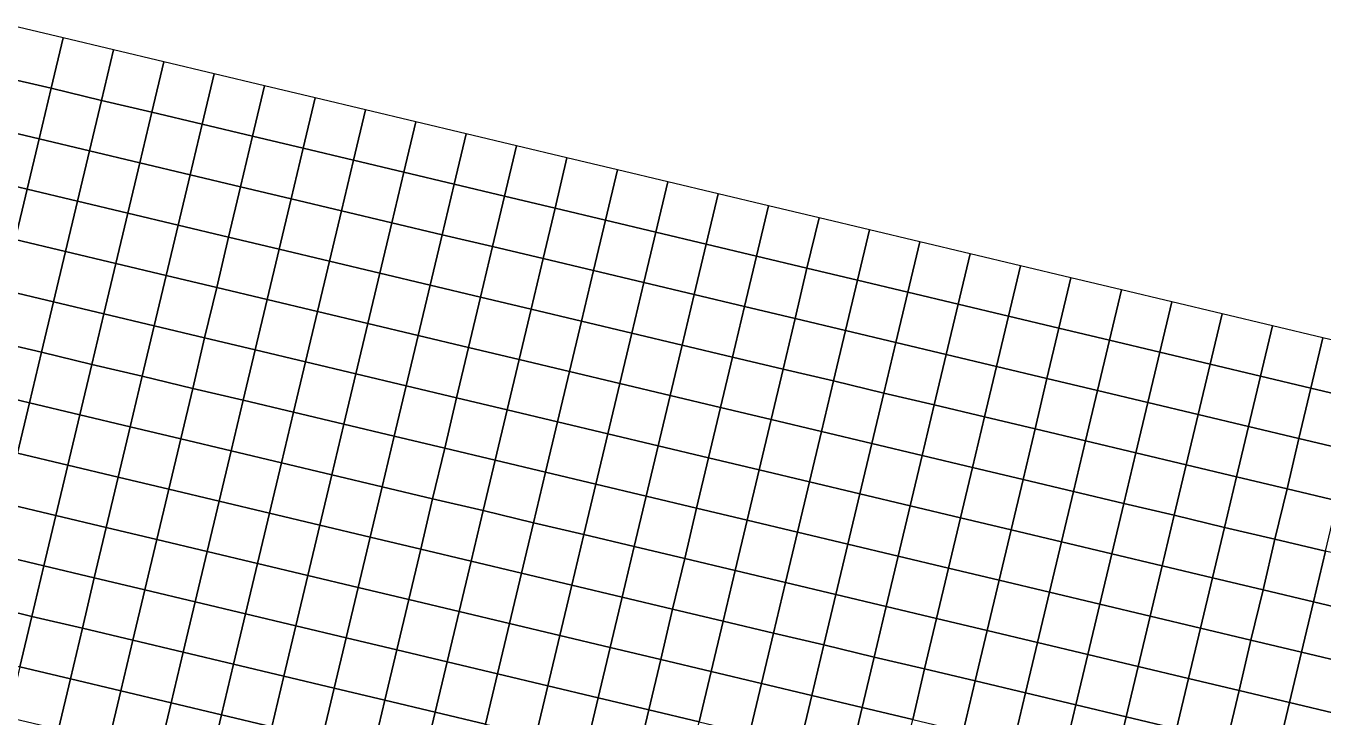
# Model space of a CAD drawing. Header units: metres. Extents: x 0.76 to 9.08, y -3.29 to 2.36.
# Drawn here: x 4.924 to 7.428, y 0.265 to 1.599 of the extents above; entities that cross this region are included whole.
import ezdxf

# ---------------------------------------------------------------- set-up
doc = ezdxf.new("R2010")
doc.units = ezdxf.units.M

msp = doc.modelspace()

# ---------------------------------------------------------------- linework, layer by layer
at = {"layer": 'C1_v2'}
for points in [[(4.8983, 1.5991, -0.5763), (4.8752, 1.5018, -0.58), (4.9725, 1.4787, -0.5863), (4.9956, 1.5759, -0.5825)], [(4.9956, 1.5759, -0.5825), (4.9725, 1.4787, -0.5863), (5.0697, 1.4555, -0.5938), (5.0929, 1.5528, -0.5904)], [(5.0929, 1.5528, -0.5904), (5.0697, 1.4555, -0.5938), (5.167, 1.4324, -0.5991), (5.1902, 1.5296, -0.5959)], [(5.1902, 1.5296, -0.5959), (5.167, 1.4324, -0.5991), (5.2643, 1.4092, -0.6053), (5.2875, 1.5065, -0.6023)], [(5.2875, 1.5065, -0.6023), (5.2643, 1.4092, -0.6053), (5.3616, 1.3861, -0.6125), (5.3847, 1.4834, -0.6095)], [(4.8752, 1.5018, -0.58), (4.852, 1.4045, -0.5976), (4.9493, 1.3814, -0.5974), (4.9725, 1.4787, -0.5863)], [(4.9725, 1.4787, -0.5863), (4.9493, 1.3814, -0.5974), (5.0466, 1.3582, -0.5985), (5.0697, 1.4555, -0.5938)], [(5.3847, 1.4834, -0.6095), (5.3616, 1.3861, -0.6125), (5.4589, 1.3629, -0.6202), (5.482, 1.4602, -0.6176)], [(5.0697, 1.4555, -0.5938), (5.0466, 1.3582, -0.5985), (5.1439, 1.3351, -0.604), (5.167, 1.4324, -0.5991)], [(5.482, 1.4602, -0.6176), (5.4589, 1.3629, -0.6202), (5.5562, 1.3398, -0.6306), (5.5793, 1.4371, -0.628)], [(5.167, 1.4324, -0.5991), (5.1439, 1.3351, -0.604), (5.2412, 1.3119, -0.6099), (5.2643, 1.4092, -0.6053)], [(5.5793, 1.4371, -0.628), (5.5562, 1.3398, -0.6306), (5.6534, 1.3166, -0.6689), (5.6766, 1.4139, -0.6651)], [(4.852, 1.4045, -0.5976), (4.8289, 1.3072, -0.6322), (4.9262, 1.2841, -0.6265), (4.9493, 1.3814, -0.5974)], [(5.2643, 1.4092, -0.6053), (5.2412, 1.3119, -0.6099), (5.3384, 1.2888, -0.617), (5.3616, 1.3861, -0.6125)], [(5.6766, 1.4139, -0.6651), (5.6534, 1.3166, -0.6689), (5.7507, 1.2935, -0.701), (5.7739, 1.3908, -0.702)], [(4.9493, 1.3814, -0.5974), (4.9262, 1.2841, -0.6265), (5.0234, 1.2609, -0.622), (5.0466, 1.3582, -0.5985)], [(5.3616, 1.3861, -0.6125), (5.3384, 1.2888, -0.617), (5.4357, 1.2656, -0.6259), (5.4589, 1.3629, -0.6202)], [(5.7739, 1.3908, -0.702), (5.7507, 1.2935, -0.701), (5.848, 1.2703, -0.7159), (5.8712, 1.3676, -0.7144)], [(5.0466, 1.3582, -0.5985), (5.0234, 1.2609, -0.622), (5.1207, 1.2378, -0.6217), (5.1439, 1.3351, -0.604)], [(5.4589, 1.3629, -0.6202), (5.4357, 1.2656, -0.6259), (5.533, 1.2425, -0.6378), (5.5562, 1.3398, -0.6306)], [(5.8712, 1.3676, -0.7144), (5.848, 1.2703, -0.7159), (5.9453, 1.2472, -0.7192), (5.9684, 1.3445, -0.7228)], [(5.1439, 1.3351, -0.604), (5.1207, 1.2378, -0.6217), (5.218, 1.2146, -0.6223), (5.2412, 1.3119, -0.6099)], [(5.5562, 1.3398, -0.6306), (5.533, 1.2425, -0.6378), (5.6303, 1.2193, -0.6809), (5.6534, 1.3166, -0.6689)], [(5.9684, 1.3445, -0.7228), (5.9453, 1.2472, -0.7192), (6.0426, 1.2241, -0.7244), (6.0657, 1.3213, -0.7259)], [(4.8289, 1.3072, -0.6322), (4.8057, 1.2099, -0.6614), (4.903, 1.1868, -0.6536), (4.9262, 1.2841, -0.6265)], [(5.2412, 1.3119, -0.6099), (5.218, 1.2146, -0.6223), (5.3153, 1.1915, -0.6218), (5.3384, 1.2888, -0.617)], [(5.6534, 1.3166, -0.6689), (5.6303, 1.2193, -0.6809), (5.7276, 1.1962, -0.7034), (5.7507, 1.2935, -0.701)], [(6.0657, 1.3213, -0.7259), (6.0426, 1.2241, -0.7244), (6.1399, 1.2009, -0.7296), (6.163, 1.2982, -0.7311)], [(4.9262, 1.2841, -0.6265), (4.903, 1.1868, -0.6536), (5.0003, 1.1637, -0.6488), (5.0234, 1.2609, -0.622)], [(5.3384, 1.2888, -0.617), (5.3153, 1.1915, -0.6218), (5.4126, 1.1684, -0.6322), (5.4357, 1.2656, -0.6259)], [(5.7507, 1.2935, -0.701), (5.7276, 1.1962, -0.7034), (5.8249, 1.1731, -0.7137), (5.848, 1.2703, -0.7159)], [(6.163, 1.2982, -0.7311), (6.1399, 1.2009, -0.7296), (6.2372, 1.1778, -0.7341), (6.2603, 1.275, -0.7362)], [(5.0234, 1.2609, -0.622), (5.0003, 1.1637, -0.6488), (5.0976, 1.1405, -0.6459), (5.1207, 1.2378, -0.6217)], [(5.4357, 1.2656, -0.6259), (5.4126, 1.1684, -0.6322), (5.5099, 1.1452, -0.6525), (5.533, 1.2425, -0.6378)], [(5.848, 1.2703, -0.7159), (5.8249, 1.1731, -0.7137), (5.9222, 1.1499, -0.7213), (5.9453, 1.2472, -0.7192)], [(6.2603, 1.275, -0.7362), (6.2372, 1.1778, -0.7341), (6.3344, 1.1546, -0.7445), (6.3576, 1.2519, -0.7457)], [(5.1207, 1.2378, -0.6217), (5.0976, 1.1405, -0.6459), (5.1949, 1.1174, -0.6415), (5.218, 1.2146, -0.6223)], [(5.533, 1.2425, -0.6378), (5.5099, 1.1452, -0.6525), (5.6072, 1.1221, -0.6878), (5.6303, 1.2193, -0.6809)], [(5.9453, 1.2472, -0.7192), (5.9222, 1.1499, -0.7213), (6.0194, 1.1268, -0.7247), (6.0426, 1.2241, -0.7244)], [(6.3576, 1.2519, -0.7457), (6.3344, 1.1546, -0.7445), (6.4317, 1.1315, -0.7588), (6.4549, 1.2288, -0.7577)], [(6.4549, 1.2288, -0.7577), (6.4317, 1.1315, -0.7588), (6.529, 1.1083, -0.7718), (6.5522, 1.2056, -0.7694)], [(5.218, 1.2146, -0.6223), (5.1949, 1.1174, -0.6415), (5.2922, 1.0942, -0.6365), (5.3153, 1.1915, -0.6218)], [(5.6303, 1.2193, -0.6809), (5.6072, 1.1221, -0.6878), (5.7044, 1.0989, -0.7065), (5.7276, 1.1962, -0.7034)], [(6.0426, 1.2241, -0.7244), (6.0194, 1.1268, -0.7247), (6.1167, 1.1036, -0.7287), (6.1399, 1.2009, -0.7296)], [(6.5522, 1.2056, -0.7694), (6.529, 1.1083, -0.7718), (6.6263, 1.0852, -0.7876), (6.6494, 1.1825, -0.7815)], [(4.903, 1.1868, -0.6536), (4.8799, 1.0895, -0.6755), (4.9772, 1.0664, -0.6697), (5.0003, 1.1637, -0.6488)], [(5.3153, 1.1915, -0.6218), (5.2922, 1.0942, -0.6365), (5.3894, 1.0711, -0.6425), (5.4126, 1.1684, -0.6322)], [(5.7276, 1.1962, -0.7034), (5.7044, 1.0989, -0.7065), (5.8017, 1.0758, -0.7172), (5.8249, 1.1731, -0.7137)], [(6.1399, 1.2009, -0.7296), (6.1167, 1.1036, -0.7287), (6.214, 1.0805, -0.733), (6.2372, 1.1778, -0.7341)], [(6.2372, 1.1778, -0.7341), (6.214, 1.0805, -0.733), (6.3113, 1.0573, -0.7434), (6.3344, 1.1546, -0.7445)], [(6.6494, 1.1825, -0.7815), (6.6263, 1.0852, -0.7876), (6.7236, 1.062, -0.8056), (6.7467, 1.1593, -0.7943)], [(5.0003, 1.1637, -0.6488), (4.9772, 1.0664, -0.6697), (5.0744, 1.0432, -0.6674), (5.0976, 1.1405, -0.6459)], [(5.4126, 1.1684, -0.6322), (5.3894, 1.0711, -0.6425), (5.4867, 1.0479, -0.6588), (5.5099, 1.1452, -0.6525)], [(5.8249, 1.1731, -0.7137), (5.8017, 1.0758, -0.7172), (5.899, 1.0526, -0.723), (5.9222, 1.1499, -0.7213)], [(6.3344, 1.1546, -0.7445), (6.3113, 1.0573, -0.7434), (6.4086, 1.0342, -0.7596), (6.4317, 1.1315, -0.7588)], [(6.7467, 1.1593, -0.7943), (6.7236, 1.062, -0.8056), (6.8209, 1.0389, -0.8185), (6.844, 1.1362, -0.8122)], [(5.0976, 1.1405, -0.6459), (5.0744, 1.0432, -0.6674), (5.1717, 1.0201, -0.6647), (5.1949, 1.1174, -0.6415)], [(5.5099, 1.1452, -0.6525), (5.4867, 1.0479, -0.6588), (5.584, 1.0248, -0.6941), (5.6072, 1.1221, -0.6878)], [(5.9222, 1.1499, -0.7213), (5.899, 1.0526, -0.723), (5.9963, 1.0295, -0.7246), (6.0194, 1.1268, -0.7247)], [(6.0194, 1.1268, -0.7247), (5.9963, 1.0295, -0.7246), (6.0936, 1.0063, -0.7288), (6.1167, 1.1036, -0.7287)], [(6.4317, 1.1315, -0.7588), (6.4086, 1.0342, -0.7596), (6.5059, 1.011, -0.775), (6.529, 1.1083, -0.7718)], [(6.844, 1.1362, -0.8122), (6.8209, 1.0389, -0.8185), (6.9181, 1.0157, -0.8326), (6.9413, 1.113, -0.823)], [(5.1949, 1.1174, -0.6415), (5.1717, 1.0201, -0.6647), (5.269, 0.9969, -0.6555), (5.2922, 1.0942, -0.6365)], [(5.6072, 1.1221, -0.6878), (5.584, 1.0248, -0.6941), (5.6813, 1.0016, -0.7055), (5.7044, 1.0989, -0.7065)], [(6.1167, 1.1036, -0.7287), (6.0936, 1.0063, -0.7288), (6.1909, 0.9832, -0.7354), (6.214, 1.0805, -0.733)], [(6.529, 1.1083, -0.7718), (6.5059, 1.011, -0.775), (6.6031, 0.9879, -0.7933), (6.6263, 1.0852, -0.7876)], [(6.9413, 1.113, -0.823), (6.9181, 1.0157, -0.8326), (7.0154, 0.9926, -0.8395), (7.0386, 1.0899, -0.8262)], [(4.8799, 1.0895, -0.6755), (4.8567, 0.9922, -0.6926), (4.954, 0.9691, -0.686), (4.9772, 1.0664, -0.6697)], [(5.2922, 1.0942, -0.6365), (5.269, 0.9969, -0.6555), (5.3663, 0.9738, -0.6583), (5.3894, 1.0711, -0.6425)], [(5.7044, 1.0989, -0.7065), (5.6813, 1.0016, -0.7055), (5.7786, 0.9785, -0.7188), (5.8017, 1.0758, -0.7172)], [(6.214, 1.0805, -0.733), (6.1909, 0.9832, -0.7354), (6.2881, 0.96, -0.7452), (6.3113, 1.0573, -0.7434)], [(6.6263, 1.0852, -0.7876), (6.6031, 0.9879, -0.7933), (6.7004, 0.9647, -0.8107), (6.7236, 1.062, -0.8056)], [(7.0386, 1.0899, -0.8262), (7.0154, 0.9926, -0.8395), (7.1127, 0.9694, -0.8437), (7.1359, 1.0667, -0.8323)], [(4.9772, 1.0664, -0.6697), (4.954, 0.9691, -0.686), (5.0513, 0.9459, -0.6828), (5.0744, 1.0432, -0.6674)], [(5.3894, 1.0711, -0.6425), (5.3663, 0.9738, -0.6583), (5.4636, 0.9506, -0.668), (5.4867, 1.0479, -0.6588)], [(5.8017, 1.0758, -0.7172), (5.7786, 0.9785, -0.7188), (5.8759, 0.9553, -0.7243), (5.899, 1.0526, -0.723)], [(5.899, 1.0526, -0.723), (5.8759, 0.9553, -0.7243), (5.9731, 0.9322, -0.7259), (5.9963, 1.0295, -0.7246)], [(6.3113, 1.0573, -0.7434), (6.2881, 0.96, -0.7452), (6.3854, 0.9369, -0.759), (6.4086, 1.0342, -0.7596)], [(6.7236, 1.062, -0.8056), (6.7004, 0.9647, -0.8107), (6.7977, 0.9416, -0.8305), (6.8209, 1.0389, -0.8185)], [(7.1359, 1.0667, -0.8323), (7.1127, 0.9694, -0.8437), (7.21, 0.9463, -0.8481), (7.2331, 1.0436, -0.8377)], [(5.0744, 1.0432, -0.6674), (5.0513, 0.9459, -0.6828), (5.1486, 0.9228, -0.6799), (5.1717, 1.0201, -0.6647)], [(5.4867, 1.0479, -0.6588), (5.4636, 0.9506, -0.668), (5.5609, 0.9275, -0.6956), (5.584, 1.0248, -0.6941)], [(5.9963, 1.0295, -0.7246), (5.9731, 0.9322, -0.7259), (6.0704, 0.9091, -0.7307), (6.0936, 1.0063, -0.7288)], [(6.4086, 1.0342, -0.7596), (6.3854, 0.9369, -0.759), (6.4827, 0.9138, -0.7792), (6.5059, 1.011, -0.775)], [(6.8209, 1.0389, -0.8185), (6.7977, 0.9416, -0.8305), (6.895, 0.9185, -0.8409), (6.9181, 1.0157, -0.8326)], [(7.2331, 1.0436, -0.8377), (7.21, 0.9463, -0.8481), (7.3073, 0.9232, -0.8558), (7.3304, 1.0204, -0.8448)], [(5.1717, 1.0201, -0.6647), (5.1486, 0.9228, -0.6799), (5.2459, 0.8996, -0.6704), (5.269, 0.9969, -0.6555)], [(5.584, 1.0248, -0.6941), (5.5609, 0.9275, -0.6956), (5.6581, 0.9044, -0.7106), (5.6813, 1.0016, -0.7055)], [(5.6813, 1.0016, -0.7055), (5.6581, 0.9044, -0.7106), (5.7554, 0.8812, -0.7202), (5.7786, 0.9785, -0.7188)], [(6.0936, 1.0063, -0.7288), (6.0704, 0.9091, -0.7307), (6.1677, 0.8859, -0.7352), (6.1909, 0.9832, -0.7354)], [(6.5059, 1.011, -0.775), (6.4827, 0.9138, -0.7792), (6.58, 0.8906, -0.8004), (6.6031, 0.9879, -0.7933)], [(6.9181, 1.0157, -0.8326), (6.895, 0.9185, -0.8409), (6.9923, 0.8953, -0.8508), (7.0154, 0.9926, -0.8395)], [(7.3304, 1.0204, -0.8448), (7.3073, 0.9232, -0.8558), (7.4046, 0.9, -0.8596), (7.4277, 0.9973, -0.853)], [(4.8567, 0.9922, -0.6926), (4.8336, 0.8949, -0.6965), (4.9309, 0.8718, -0.6972), (4.954, 0.9691, -0.686)], [(5.269, 0.9969, -0.6555), (5.2459, 0.8996, -0.6704), (5.3431, 0.8765, -0.6727), (5.3663, 0.9738, -0.6583)], [(5.7786, 0.9785, -0.7188), (5.7554, 0.8812, -0.7202), (5.8527, 0.8581, -0.7226), (5.8759, 0.9553, -0.7243)], [(6.1909, 0.9832, -0.7354), (6.1677, 0.8859, -0.7352), (6.265, 0.8628, -0.7438), (6.2881, 0.96, -0.7452)], [(6.6031, 0.9879, -0.7933), (6.58, 0.8906, -0.8004), (6.6773, 0.8675, -0.8195), (6.7004, 0.9647, -0.8107)], [(7.0154, 0.9926, -0.8395), (6.9923, 0.8953, -0.8508), (7.0896, 0.8722, -0.8548), (7.1127, 0.9694, -0.8437)], [(7.4277, 0.9973, -0.853), (7.4046, 0.9, -0.8596), (7.5019, 0.8769, -0.8696), (7.525, 0.9742, -0.8633)], [(4.954, 0.9691, -0.686), (4.9309, 0.8718, -0.6972), (5.0282, 0.8487, -0.6938), (5.0513, 0.9459, -0.6828)], [(5.3663, 0.9738, -0.6583), (5.3431, 0.8765, -0.6727), (5.4404, 0.8534, -0.6852), (5.4636, 0.9506, -0.668)], [(5.8759, 0.9553, -0.7243), (5.8527, 0.8581, -0.7226), (5.95, 0.8349, -0.7259), (5.9731, 0.9322, -0.7259)], [(6.2881, 0.96, -0.7452), (6.265, 0.8628, -0.7438), (6.3623, 0.8396, -0.7555), (6.3854, 0.9369, -0.759)], [(6.7004, 0.9647, -0.8107), (6.6773, 0.8675, -0.8195), (6.7746, 0.8443, -0.8381), (6.7977, 0.9416, -0.8305)], [(7.1127, 0.9694, -0.8437), (7.0896, 0.8722, -0.8548), (7.1869, 0.849, -0.8591), (7.21, 0.9463, -0.8481)], [(5.0513, 0.9459, -0.6828), (5.0282, 0.8487, -0.6938), (5.1254, 0.8255, -0.6895), (5.1486, 0.9228, -0.6799)], [(5.4636, 0.9506, -0.668), (5.4404, 0.8534, -0.6852), (5.5377, 0.8302, -0.7103), (5.5609, 0.9275, -0.6956)], [(5.5609, 0.9275, -0.6956), (5.5377, 0.8302, -0.7103), (5.635, 0.8071, -0.7193), (5.6581, 0.9044, -0.7106)], [(5.9731, 0.9322, -0.7259), (5.95, 0.8349, -0.7259), (6.0473, 0.8118, -0.7307), (6.0704, 0.9091, -0.7307)], [(6.3854, 0.9369, -0.759), (6.3623, 0.8396, -0.7555), (6.4596, 0.8165, -0.7731), (6.4827, 0.9138, -0.7792)], [(6.7977, 0.9416, -0.8305), (6.7746, 0.8443, -0.8381), (6.8719, 0.8212, -0.8485), (6.895, 0.9185, -0.8409)], [(7.21, 0.9463, -0.8481), (7.1869, 0.849, -0.8591), (7.2841, 0.8259, -0.8635), (7.3073, 0.9232, -0.8558)], [(5.1486, 0.9228, -0.6799), (5.1254, 0.8255, -0.6895), (5.2227, 0.8024, -0.6798), (5.2459, 0.8996, -0.6704)], [(5.6581, 0.9044, -0.7106), (5.635, 0.8071, -0.7193), (5.7323, 0.7839, -0.7276), (5.7554, 0.8812, -0.7202)], [(6.0704, 0.9091, -0.7307), (6.0473, 0.8118, -0.7307), (6.1446, 0.7886, -0.7358), (6.1677, 0.8859, -0.7352)], [(6.4827, 0.9138, -0.7792), (6.4596, 0.8165, -0.7731), (6.5569, 0.7933, -0.8045), (6.58, 0.8906, -0.8004)], [(6.895, 0.9185, -0.8409), (6.8719, 0.8212, -0.8485), (6.9691, 0.798, -0.857), (6.9923, 0.8953, -0.8508)], [(7.3073, 0.9232, -0.8558), (7.2841, 0.8259, -0.8635), (7.3814, 0.8027, -0.8699), (7.4046, 0.9, -0.8596)], [(4.8336, 0.8949, -0.6965), (4.8104, 0.7977, -0.68), (4.9077, 0.7745, -0.6847), (4.9309, 0.8718, -0.6972)], [(5.2459, 0.8996, -0.6704), (5.2227, 0.8024, -0.6798), (5.32, 0.7792, -0.6839), (5.3431, 0.8765, -0.6727)], [(5.3431, 0.8765, -0.6727), (5.32, 0.7792, -0.6839), (5.4173, 0.7561, -0.6888), (5.4404, 0.8534, -0.6852)], [(5.7554, 0.8812, -0.7202), (5.7323, 0.7839, -0.7276), (5.8296, 0.7608, -0.7274), (5.8527, 0.8581, -0.7226)], [(6.1677, 0.8859, -0.7352), (6.1446, 0.7886, -0.7358), (6.2419, 0.7655, -0.7442), (6.265, 0.8628, -0.7438)], [(6.58, 0.8906, -0.8004), (6.5569, 0.7933, -0.8045), (6.6541, 0.7702, -0.8219), (6.6773, 0.8675, -0.8195)], [(6.9923, 0.8953, -0.8508), (6.9691, 0.798, -0.857), (7.0664, 0.7749, -0.8615), (7.0896, 0.8722, -0.8548)], [(7.4046, 0.9, -0.8596), (7.3814, 0.8027, -0.8699), (7.4787, 0.7796, -0.8748), (7.5019, 0.8769, -0.8696)], [(4.9309, 0.8718, -0.6972), (4.9077, 0.7745, -0.6847), (5.005, 0.7514, -0.6861), (5.0282, 0.8487, -0.6938)], [(5.4404, 0.8534, -0.6852), (5.4173, 0.7561, -0.6888), (5.5146, 0.7329, -0.7209), (5.5377, 0.8302, -0.7103)], [(5.8527, 0.8581, -0.7226), (5.8296, 0.7608, -0.7274), (5.9269, 0.7376, -0.7266), (5.95, 0.8349, -0.7259)], [(6.265, 0.8628, -0.7438), (6.2419, 0.7655, -0.7442), (6.3391, 0.7423, -0.7546), (6.3623, 0.8396, -0.7555)], [(6.6773, 0.8675, -0.8195), (6.6541, 0.7702, -0.8219), (6.7514, 0.747, -0.8365), (6.7746, 0.8443, -0.8381)], [(7.0896, 0.8722, -0.8548), (7.0664, 0.7749, -0.8615), (7.1637, 0.7517, -0.8654), (7.1869, 0.849, -0.8591)], [(5.0282, 0.8487, -0.6938), (5.005, 0.7514, -0.6861), (5.1023, 0.7282, -0.6881), (5.1254, 0.8255, -0.6895)], [(5.5377, 0.8302, -0.7103), (5.5146, 0.7329, -0.7209), (5.6119, 0.7098, -0.7318), (5.635, 0.8071, -0.7193)], [(5.95, 0.8349, -0.7259), (5.9269, 0.7376, -0.7266), (6.0241, 0.7145, -0.73), (6.0473, 0.8118, -0.7307)], [(6.3623, 0.8396, -0.7555), (6.3391, 0.7423, -0.7546), (6.4364, 0.7192, -0.7708), (6.4596, 0.8165, -0.7731)], [(6.7746, 0.8443, -0.8381), (6.7514, 0.747, -0.8365), (6.8487, 0.7239, -0.8522), (6.8719, 0.8212, -0.8485)], [(7.1869, 0.849, -0.8591), (7.1637, 0.7517, -0.8654), (7.261, 0.7286, -0.8698), (7.2841, 0.8259, -0.8635)], [(5.1254, 0.8255, -0.6895), (5.1023, 0.7282, -0.6881), (5.1996, 0.7051, -0.6865), (5.2227, 0.8024, -0.6798)], [(5.2227, 0.8024, -0.6798), (5.1996, 0.7051, -0.6865), (5.2969, 0.6819, -0.6893), (5.32, 0.7792, -0.6839)], [(5.635, 0.8071, -0.7193), (5.6119, 0.7098, -0.7318), (5.7091, 0.6866, -0.7383), (5.7323, 0.7839, -0.7276)], [(6.0473, 0.8118, -0.7307), (6.0241, 0.7145, -0.73), (6.1214, 0.6913, -0.7367), (6.1446, 0.7886, -0.7358)], [(6.4596, 0.8165, -0.7731), (6.4364, 0.7192, -0.7708), (6.5337, 0.696, -0.7897), (6.5569, 0.7933, -0.8045)], [(6.8719, 0.8212, -0.8485), (6.8487, 0.7239, -0.8522), (6.946, 0.7007, -0.8574), (6.9691, 0.798, -0.857)], [(7.2841, 0.8259, -0.8635), (7.261, 0.7286, -0.8698), (7.3583, 0.7054, -0.8761), (7.3814, 0.8027, -0.8699)], [(7.3814, 0.8027, -0.8699), (7.3583, 0.7054, -0.8761), (7.4556, 0.6823, -0.8798), (7.4787, 0.7796, -0.8748)], [(5.32, 0.7792, -0.6839), (5.2969, 0.6819, -0.6893), (5.3941, 0.6588, -0.6949), (5.4173, 0.7561, -0.6888)], [(5.7323, 0.7839, -0.7276), (5.7091, 0.6866, -0.7383), (5.8064, 0.6635, -0.7376), (5.8296, 0.7608, -0.7274)], [(6.1446, 0.7886, -0.7358), (6.1214, 0.6913, -0.7367), (6.2187, 0.6682, -0.7429), (6.2419, 0.7655, -0.7442)], [(6.5569, 0.7933, -0.8045), (6.5337, 0.696, -0.7897), (6.631, 0.6729, -0.8211), (6.6541, 0.7702, -0.8219)], [(6.9691, 0.798, -0.857), (6.946, 0.7007, -0.8574), (7.0433, 0.6776, -0.8663), (7.0664, 0.7749, -0.8615)], [(4.9077, 0.7745, -0.6847), (4.8846, 0.6772, -0.6602), (4.9819, 0.6541, -0.6656), (5.005, 0.7514, -0.6861)], [(5.005, 0.7514, -0.6861), (4.9819, 0.6541, -0.6656), (5.0791, 0.6309, -0.6721), (5.1023, 0.7282, -0.6881)], [(5.4173, 0.7561, -0.6888), (5.3941, 0.6588, -0.6949), (5.4914, 0.6356, -0.725), (5.5146, 0.7329, -0.7209)], [(5.8296, 0.7608, -0.7274), (5.8064, 0.6635, -0.7376), (5.9037, 0.6403, -0.7313), (5.9269, 0.7376, -0.7266)], [(6.2419, 0.7655, -0.7442), (6.2187, 0.6682, -0.7429), (6.316, 0.645, -0.7533), (6.3391, 0.7423, -0.7546)], [(6.6541, 0.7702, -0.8219), (6.631, 0.6729, -0.8211), (6.7283, 0.6497, -0.8385), (6.7514, 0.747, -0.8365)], [(7.0664, 0.7749, -0.8615), (7.0433, 0.6776, -0.8663), (7.1406, 0.6545, -0.8708), (7.1637, 0.7517, -0.8654)], [(7.1637, 0.7517, -0.8654), (7.1406, 0.6545, -0.8708), (7.2378, 0.6313, -0.872), (7.261, 0.7286, -0.8698)], [(5.1023, 0.7282, -0.6881), (5.0791, 0.6309, -0.6721), (5.1764, 0.6078, -0.676), (5.1996, 0.7051, -0.6865)], [(5.5146, 0.7329, -0.7209), (5.4914, 0.6356, -0.725), (5.5887, 0.6125, -0.7364), (5.6119, 0.7098, -0.7318)], [(5.9269, 0.7376, -0.7266), (5.9037, 0.6403, -0.7313), (6.001, 0.6172, -0.735), (6.0241, 0.7145, -0.73)], [(6.3391, 0.7423, -0.7546), (6.316, 0.645, -0.7533), (6.4133, 0.6219, -0.7648), (6.4364, 0.7192, -0.7708)], [(6.7514, 0.747, -0.8365), (6.7283, 0.6497, -0.8385), (6.8256, 0.6266, -0.8518), (6.8487, 0.7239, -0.8522)], [(7.261, 0.7286, -0.8698), (7.2378, 0.6313, -0.872), (7.3351, 0.6082, -0.8757), (7.3583, 0.7054, -0.8761)], [(5.1996, 0.7051, -0.6865), (5.1764, 0.6078, -0.676), (5.2737, 0.5846, -0.6832), (5.2969, 0.6819, -0.6893)], [(5.6119, 0.7098, -0.7318), (5.5887, 0.6125, -0.7364), (5.686, 0.5894, -0.7421), (5.7091, 0.6866, -0.7383)], [(6.0241, 0.7145, -0.73), (6.001, 0.6172, -0.735), (6.0983, 0.5941, -0.7366), (6.1214, 0.6913, -0.7367)], [(6.4364, 0.7192, -0.7708), (6.4133, 0.6219, -0.7648), (6.5106, 0.5988, -0.7752), (6.5337, 0.696, -0.7897)], [(6.8487, 0.7239, -0.8522), (6.8256, 0.6266, -0.8518), (6.9228, 0.6035, -0.8622), (6.946, 0.7007, -0.8574)], [(7.3583, 0.7054, -0.8761), (7.3351, 0.6082, -0.8757), (7.4324, 0.585, -0.8813), (7.4556, 0.6823, -0.8798)], [(4.8846, 0.6772, -0.6602), (4.8614, 0.5799, -0.6394), (4.9587, 0.5568, -0.6421), (4.9819, 0.6541, -0.6656)], [(5.2969, 0.6819, -0.6893), (5.2737, 0.5846, -0.6832), (5.371, 0.5615, -0.6959), (5.3941, 0.6588, -0.6949)], [(5.7091, 0.6866, -0.7383), (5.686, 0.5894, -0.7421), (5.7833, 0.5662, -0.7409), (5.8064, 0.6635, -0.7376)], [(6.1214, 0.6913, -0.7367), (6.0983, 0.5941, -0.7366), (6.1956, 0.5709, -0.7417), (6.2187, 0.6682, -0.7429)], [(6.5337, 0.696, -0.7897), (6.5106, 0.5988, -0.7752), (6.6078, 0.5756, -0.7804), (6.631, 0.6729, -0.8211)], [(6.946, 0.7007, -0.8574), (6.9228, 0.6035, -0.8622), (7.0201, 0.5803, -0.8667), (7.0433, 0.6776, -0.8663)], [(7.0433, 0.6776, -0.8663), (7.0201, 0.5803, -0.8667), (7.1174, 0.5572, -0.8652), (7.1406, 0.6545, -0.8708)], [(4.9819, 0.6541, -0.6656), (4.9587, 0.5568, -0.6421), (5.056, 0.5337, -0.6469), (5.0791, 0.6309, -0.6721)], [(5.3941, 0.6588, -0.6949), (5.371, 0.5615, -0.6959), (5.4683, 0.5384, -0.7174), (5.4914, 0.6356, -0.725)], [(5.8064, 0.6635, -0.7376), (5.7833, 0.5662, -0.7409), (5.8806, 0.5431, -0.7352), (5.9037, 0.6403, -0.7313)], [(6.2187, 0.6682, -0.7429), (6.1956, 0.5709, -0.7417), (6.2928, 0.5478, -0.7511), (6.316, 0.645, -0.7533)], [(6.631, 0.6729, -0.8211), (6.6078, 0.5756, -0.7804), (6.7051, 0.5525, -0.7896), (6.7283, 0.6497, -0.8385)], [(7.1406, 0.6545, -0.8708), (7.1174, 0.5572, -0.8652), (7.2147, 0.534, -0.8668), (7.2378, 0.6313, -0.872)], [(5.0791, 0.6309, -0.6721), (5.056, 0.5337, -0.6469), (5.1533, 0.5105, -0.6551), (5.1764, 0.6078, -0.676)], [(5.4914, 0.6356, -0.725), (5.4683, 0.5384, -0.7174), (5.5656, 0.5152, -0.7332), (5.5887, 0.6125, -0.7364)], [(5.9037, 0.6403, -0.7313), (5.8806, 0.5431, -0.7352), (5.9779, 0.5199, -0.7376), (6.001, 0.6172, -0.735)], [(6.316, 0.645, -0.7533), (6.2928, 0.5478, -0.7511), (6.3901, 0.5246, -0.7601), (6.4133, 0.6219, -0.7648)], [(6.7283, 0.6497, -0.8385), (6.7051, 0.5525, -0.7896), (6.8024, 0.5293, -0.7999), (6.8256, 0.6266, -0.8518)], [(6.8256, 0.6266, -0.8518), (6.8024, 0.5293, -0.7999), (6.8997, 0.5062, -0.8103), (6.9228, 0.6035, -0.8622)], [(7.2378, 0.6313, -0.872), (7.2147, 0.534, -0.8668), (7.312, 0.5109, -0.8717), (7.3351, 0.6082, -0.8757)], [(5.1764, 0.6078, -0.676), (5.1533, 0.5105, -0.6551), (5.2506, 0.4874, -0.6647), (5.2737, 0.5846, -0.6832)], [(5.5887, 0.6125, -0.7364), (5.5656, 0.5152, -0.7332), (5.6629, 0.4921, -0.7368), (5.686, 0.5894, -0.7421)], [(6.001, 0.6172, -0.735), (5.9779, 0.5199, -0.7376), (6.0751, 0.4968, -0.7395), (6.0983, 0.5941, -0.7366)], [(6.4133, 0.6219, -0.7648), (6.3901, 0.5246, -0.7601), (6.4874, 0.5015, -0.7678), (6.5106, 0.5988, -0.7752)], [(6.9228, 0.6035, -0.8622), (6.8997, 0.5062, -0.8103), (6.997, 0.483, -0.819), (7.0201, 0.5803, -0.8667)], [(7.3351, 0.6082, -0.8757), (7.312, 0.5109, -0.8717), (7.4093, 0.4877, -0.8731), (7.4324, 0.585, -0.8813)], [(4.8614, 0.5799, -0.6394), (4.8383, 0.4827, -0.6198), (4.9356, 0.4595, -0.6209), (4.9587, 0.5568, -0.6421)], [(5.2737, 0.5846, -0.6832), (5.2506, 0.4874, -0.6647), (5.3479, 0.4642, -0.682), (5.371, 0.5615, -0.6959)], [(5.686, 0.5894, -0.7421), (5.6629, 0.4921, -0.7368), (5.7601, 0.4689, -0.7349), (5.7833, 0.5662, -0.7409)], [(6.0983, 0.5941, -0.7366), (6.0751, 0.4968, -0.7395), (6.1724, 0.4736, -0.7464), (6.1956, 0.5709, -0.7417)], [(6.5106, 0.5988, -0.7752), (6.4874, 0.5015, -0.7678), (6.5847, 0.4783, -0.7771), (6.6078, 0.5756, -0.7804)], [(7.0201, 0.5803, -0.8667), (6.997, 0.483, -0.819), (7.0943, 0.4599, -0.8271), (7.1174, 0.5572, -0.8652)], [(7.4324, 0.585, -0.8813), (7.4093, 0.4877, -0.8731), (7.5066, 0.4646, -0.878), (7.5297, 0.5619, -0.8859)], [(4.9587, 0.5568, -0.6421), (4.9356, 0.4595, -0.6209), (5.0329, 0.4364, -0.6243), (5.056, 0.5337, -0.6469)], [(5.371, 0.5615, -0.6959), (5.3479, 0.4642, -0.682), (5.4451, 0.4411, -0.6967), (5.4683, 0.5384, -0.7174)], [(5.7833, 0.5662, -0.7409), (5.7601, 0.4689, -0.7349), (5.8574, 0.4458, -0.7328), (5.8806, 0.5431, -0.7352)], [(6.1956, 0.5709, -0.7417), (6.1724, 0.4736, -0.7464), (6.2697, 0.4505, -0.7516), (6.2928, 0.5478, -0.7511)], [(6.6078, 0.5756, -0.7804), (6.5847, 0.4783, -0.7771), (6.682, 0.4552, -0.7864), (6.7051, 0.5525, -0.7896)], [(6.7051, 0.5525, -0.7896), (6.682, 0.4552, -0.7864), (6.7793, 0.432, -0.7956), (6.8024, 0.5293, -0.7999)], [(7.1174, 0.5572, -0.8652), (7.0943, 0.4599, -0.8271), (7.1916, 0.4367, -0.8356), (7.2147, 0.534, -0.8668)], [(5.056, 0.5337, -0.6469), (5.0329, 0.4364, -0.6243), (5.1301, 0.4132, -0.63), (5.1533, 0.5105, -0.6551)], [(5.4683, 0.5384, -0.7174), (5.4451, 0.4411, -0.6967), (5.5424, 0.4179, -0.7195), (5.5656, 0.5152, -0.7332)], [(5.8806, 0.5431, -0.7352), (5.8574, 0.4458, -0.7328), (5.9547, 0.4226, -0.7388), (5.9779, 0.5199, -0.7376)], [(6.2928, 0.5478, -0.7511), (6.2697, 0.4505, -0.7516), (6.367, 0.4273, -0.7596), (6.3901, 0.5246, -0.7601)], [(6.8024, 0.5293, -0.7999), (6.7793, 0.432, -0.7956), (6.8766, 0.4089, -0.8049), (6.8997, 0.5062, -0.8103)], [(7.2147, 0.534, -0.8668), (7.1916, 0.4367, -0.8356), (7.2888, 0.4136, -0.846), (7.312, 0.5109, -0.8717)], [(5.1533, 0.5105, -0.6551), (5.1301, 0.4132, -0.63), (5.2274, 0.3901, -0.6394), (5.2506, 0.4874, -0.6647)], [(5.5656, 0.5152, -0.7332), (5.5424, 0.4179, -0.7195), (5.6397, 0.3948, -0.7236), (5.6629, 0.4921, -0.7368)], [(5.9779, 0.5199, -0.7376), (5.9547, 0.4226, -0.7388), (6.052, 0.3995, -0.7468), (6.0751, 0.4968, -0.7395)], [(6.3901, 0.5246, -0.7601), (6.367, 0.4273, -0.7596), (6.4643, 0.4042, -0.7679), (6.4874, 0.5015, -0.7678)], [(6.4874, 0.5015, -0.7678), (6.4643, 0.4042, -0.7679), (6.5616, 0.381, -0.7757), (6.5847, 0.4783, -0.7771)], [(6.8997, 0.5062, -0.8103), (6.8766, 0.4089, -0.8049), (6.9738, 0.3857, -0.8148), (6.997, 0.483, -0.819)], [(7.312, 0.5109, -0.8717), (7.2888, 0.4136, -0.846), (7.3861, 0.3904, -0.8564), (7.4093, 0.4877, -0.8731)], [(4.8383, 0.4827, -0.6198), (4.8151, 0.3854, -0.599), (4.9124, 0.3622, -0.5995), (4.9356, 0.4595, -0.6209)], [(5.2506, 0.4874, -0.6647), (5.2274, 0.3901, -0.6394), (5.3247, 0.3669, -0.6531), (5.3479, 0.4642, -0.682)], [(5.6629, 0.4921, -0.7368), (5.6397, 0.3948, -0.7236), (5.737, 0.3716, -0.7272), (5.7601, 0.4689, -0.7349)], [(6.0751, 0.4968, -0.7395), (6.052, 0.3995, -0.7468), (6.1493, 0.3763, -0.7546), (6.1724, 0.4736, -0.7464)], [(6.5847, 0.4783, -0.7771), (6.5616, 0.381, -0.7757), (6.6588, 0.3579, -0.7848), (6.682, 0.4552, -0.7864)], [(6.997, 0.483, -0.819), (6.9738, 0.3857, -0.8148), (7.0711, 0.3626, -0.8244), (7.0943, 0.4599, -0.8271)], [(7.4093, 0.4877, -0.8731), (7.3861, 0.3904, -0.8564), (7.4834, 0.3673, -0.87), (7.5066, 0.4646, -0.878)], [(4.9356, 0.4595, -0.6209), (4.9124, 0.3622, -0.5995), (5.0097, 0.3391, -0.6002), (5.0329, 0.4364, -0.6243)], [(5.3479, 0.4642, -0.682), (5.3247, 0.3669, -0.6531), (5.422, 0.3438, -0.6695), (5.4451, 0.4411, -0.6967)], [(5.7601, 0.4689, -0.7349), (5.737, 0.3716, -0.7272), (5.8343, 0.3485, -0.7258), (5.8574, 0.4458, -0.7328)], [(6.1724, 0.4736, -0.7464), (6.1493, 0.3763, -0.7546), (6.2466, 0.3532, -0.7604), (6.2697, 0.4505, -0.7516)], [(6.682, 0.4552, -0.7864), (6.6588, 0.3579, -0.7848), (6.7561, 0.3347, -0.7938), (6.7793, 0.432, -0.7956)], [(7.0943, 0.4599, -0.8271), (7.0711, 0.3626, -0.8244), (7.1684, 0.3395, -0.8339), (7.1916, 0.4367, -0.8356)], [(5.0329, 0.4364, -0.6243), (5.0097, 0.3391, -0.6002), (5.107, 0.3159, -0.6048), (5.1301, 0.4132, -0.63)], [(5.4451, 0.4411, -0.6967), (5.422, 0.3438, -0.6695), (5.5193, 0.3206, -0.6878), (5.5424, 0.4179, -0.7195)], [(5.8574, 0.4458, -0.7328), (5.8343, 0.3485, -0.7258), (5.9316, 0.3253, -0.7325), (5.9547, 0.4226, -0.7388)], [(6.2697, 0.4505, -0.7516), (6.2466, 0.3532, -0.7604), (6.3438, 0.33, -0.767), (6.367, 0.4273, -0.7596)], [(6.367, 0.4273, -0.7596), (6.3438, 0.33, -0.767), (6.4411, 0.3069, -0.7709), (6.4643, 0.4042, -0.7679)], [(6.7793, 0.432, -0.7956), (6.7561, 0.3347, -0.7938), (6.8534, 0.3116, -0.8037), (6.8766, 0.4089, -0.8049)], [(7.1916, 0.4367, -0.8356), (7.1684, 0.3395, -0.8339), (7.2657, 0.3163, -0.8443), (7.2888, 0.4136, -0.846)], [(5.1301, 0.4132, -0.63), (5.107, 0.3159, -0.6048), (5.2043, 0.2928, -0.6132), (5.2274, 0.3901, -0.6394)], [(5.5424, 0.4179, -0.7195), (5.5193, 0.3206, -0.6878), (5.6166, 0.2975, -0.6934), (5.6397, 0.3948, -0.7236)], [(5.9547, 0.4226, -0.7388), (5.9316, 0.3253, -0.7325), (6.0288, 0.3022, -0.7405), (6.052, 0.3995, -0.7468)], [(6.4643, 0.4042, -0.7679), (6.4411, 0.3069, -0.7709), (6.5384, 0.2838, -0.7763), (6.5616, 0.381, -0.7757)], [(6.8766, 0.4089, -0.8049), (6.8534, 0.3116, -0.8037), (6.9507, 0.2885, -0.8141), (6.9738, 0.3857, -0.8148)], [(7.2888, 0.4136, -0.846), (7.2657, 0.3163, -0.8443), (7.363, 0.2932, -0.8567), (7.3861, 0.3904, -0.8564)], [(5.2274, 0.3901, -0.6394), (5.2043, 0.2928, -0.6132), (5.3016, 0.2696, -0.6271), (5.3247, 0.3669, -0.6531)], [(5.6397, 0.3948, -0.7236), (5.6166, 0.2975, -0.6934), (5.7138, 0.2744, -0.7032), (5.737, 0.3716, -0.7272)], [(6.052, 0.3995, -0.7468), (6.0288, 0.3022, -0.7405), (6.1261, 0.2791, -0.7488), (6.1493, 0.3763, -0.7546)], [(6.1493, 0.3763, -0.7546), (6.1261, 0.2791, -0.7488), (6.2234, 0.2559, -0.7587), (6.2466, 0.3532, -0.7604)], [(6.5616, 0.381, -0.7757), (6.5384, 0.2838, -0.7763), (6.6357, 0.2606, -0.7855), (6.6588, 0.3579, -0.7848)], [(6.9738, 0.3857, -0.8148), (6.9507, 0.2885, -0.8141), (7.048, 0.2653, -0.8249), (7.0711, 0.3626, -0.8244)], [(7.3861, 0.3904, -0.8564), (7.363, 0.2932, -0.8567), (7.4603, 0.27, -0.873), (7.4834, 0.3673, -0.87)], [(4.9124, 0.3622, -0.5995), (4.8893, 0.2649, -0.574), (4.9866, 0.2418, -0.5745), (5.0097, 0.3391, -0.6002)], [(5.3247, 0.3669, -0.6531), (5.3016, 0.2696, -0.6271), (5.3988, 0.2465, -0.638), (5.422, 0.3438, -0.6695)], [(5.737, 0.3716, -0.7272), (5.7138, 0.2744, -0.7032), (5.8111, 0.2512, -0.7095), (5.8343, 0.3485, -0.7258)], [(6.2466, 0.3532, -0.7604), (6.2234, 0.2559, -0.7587), (6.3207, 0.2328, -0.7673), (6.3438, 0.33, -0.767)], [(6.6588, 0.3579, -0.7848), (6.6357, 0.2606, -0.7855), (6.733, 0.2375, -0.7948), (6.7561, 0.3347, -0.7938)], [(7.0711, 0.3626, -0.8244), (7.048, 0.2653, -0.8249), (7.1453, 0.2422, -0.8359), (7.1684, 0.3395, -0.8339)], [(5.0097, 0.3391, -0.6002), (4.9866, 0.2418, -0.5745), (5.0838, 0.2187, -0.5788), (5.107, 0.3159, -0.6048)], [(5.422, 0.3438, -0.6695), (5.3988, 0.2465, -0.638), (5.4961, 0.2234, -0.6481), (5.5193, 0.3206, -0.6878)], [(5.8343, 0.3485, -0.7258), (5.8111, 0.2512, -0.7095), (5.9084, 0.2281, -0.7161), (5.9316, 0.3253, -0.7325)], [(6.3438, 0.33, -0.767), (6.3207, 0.2328, -0.7673), (6.418, 0.2096, -0.7747), (6.4411, 0.3069, -0.7709)], [(6.7561, 0.3347, -0.7938), (6.733, 0.2375, -0.7948), (6.8303, 0.2143, -0.8044), (6.8534, 0.3116, -0.8037)], [(7.1684, 0.3395, -0.8339), (7.1453, 0.2422, -0.8359), (7.2425, 0.219, -0.8466), (7.2657, 0.3163, -0.8443)], [(5.107, 0.3159, -0.6048), (5.0838, 0.2187, -0.5788), (5.1811, 0.1955, -0.586), (5.2043, 0.2928, -0.6132)], [(5.5193, 0.3206, -0.6878), (5.4961, 0.2234, -0.6481), (5.5934, 0.2002, -0.6569), (5.6166, 0.2975, -0.6934)], [(5.9316, 0.3253, -0.7325), (5.9084, 0.2281, -0.7161), (6.0057, 0.2049, -0.7241), (6.0288, 0.3022, -0.7405)], [(6.0288, 0.3022, -0.7405), (6.0057, 0.2049, -0.7241), (6.103, 0.1818, -0.7355), (6.1261, 0.2791, -0.7488)], [(6.4411, 0.3069, -0.7709), (6.418, 0.2096, -0.7747), (6.5153, 0.1865, -0.7802), (6.5384, 0.2838, -0.7763)], [(6.8534, 0.3116, -0.8037), (6.8303, 0.2143, -0.8044), (6.9275, 0.1912, -0.8144), (6.9507, 0.2885, -0.8141)], [(7.2657, 0.3163, -0.8443), (7.2425, 0.219, -0.8466), (7.3398, 0.1959, -0.8606), (7.363, 0.2932, -0.8567)], [(5.2043, 0.2928, -0.6132), (5.1811, 0.1955, -0.586), (5.2784, 0.1724, -0.5978), (5.3016, 0.2696, -0.6271)], [(5.6166, 0.2975, -0.6934), (5.5934, 0.2002, -0.6569), (5.6907, 0.1771, -0.6703), (5.7138, 0.2744, -0.7032)], [(6.1261, 0.2791, -0.7488), (6.103, 0.1818, -0.7355), (6.2003, 0.1586, -0.7472), (6.2234, 0.2559, -0.7587)], [(6.5384, 0.2838, -0.7763), (6.5153, 0.1865, -0.7802), (6.6126, 0.1633, -0.7877), (6.6357, 0.2606, -0.7855)], [(6.9507, 0.2885, -0.8141), (6.9275, 0.1912, -0.8144), (7.0248, 0.168, -0.8248), (7.048, 0.2653, -0.8249)], [(7.363, 0.2932, -0.8567), (7.3398, 0.1959, -0.8606), (7.4371, 0.1727, -0.8738), (7.4603, 0.27, -0.873)], [(5.3016, 0.2696, -0.6271), (5.2784, 0.1724, -0.5978), (5.3757, 0.1492, -0.6079), (5.3988, 0.2465, -0.638)], [(5.7138, 0.2744, -0.7032), (5.6907, 0.1771, -0.6703), (5.788, 0.1539, -0.6813), (5.8111, 0.2512, -0.7095)], [(7.048, 0.2653, -0.8249), (7.0248, 0.168, -0.8248), (7.1221, 0.1449, -0.8357), (7.1453, 0.2422, -0.8359)]]:
    msp.add_3dface(points, dxfattribs=at)

doc.saveas('drawing.dxf')
